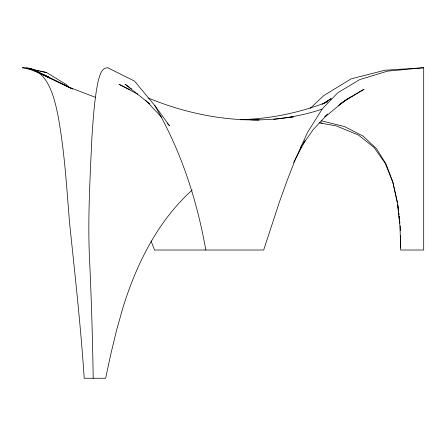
<?xml version="1.0" encoding="UTF-8"?>
<svg xmlns="http://www.w3.org/2000/svg" width="446" height="446" viewBox="0 0 446 446"><rect width="100%" height="100%" fill="white"/><g stroke="black" fill="none" stroke-linecap="round" stroke-linejoin="round"><path stroke-width="0.67" d="M293.641 162.584L304.992 140.758L303.514 143.06M301.663 145.937L300.554 147.665L301.736 145.976M302.522 144.855L313.153 129.663L327.765 114.031L324.755 116.701M192.226 189.99C157.906 220.932 136.677 263.553 123.096 307.132L116.512 330.469L110.77 354.269L105.641 378.253L84.205 378.253C80.771 326.266 74.961 274.496 69.554 222.688C66.593 186.595 64.519 150.308 57.807 114.65C53.933 95.84 46.964 66.638 22.3 67.747L31.772 69.615M310.232 108.328L323.763 95.567L351.063 78.892L384.731 70.273L423.7 67.747L423.7 250.022L400.703 250.022L399.99 226.401L397.514 203.761L393.06 182.91L386.253 164.435L376.519 148.73L363.016 136.052L344.446 126.541L321.103 120.754M325.101 116.813L344.803 100.673L363.986 89.306L344.803 100.673L339.774 104.364M338.146 105.68L350.606 96.949M323.127 103.806L331.194 98.605L322.157 104.297M327.542 101.9C299.89 112.682 270.415 118.954 240.723 119.595M321.995 109.175C265.599 128.164 202.813 120.47 148.563 98.142M273.615 119.428L293.323 116.869L290.575 117.198M423.7 67.747L387.641 71.104L359.654 79.633L337.812 92.746L322.291 108.885L307.595 132.311L295.648 158.603L287.369 179.883L279.469 201.832L263.675 250.022L154.533 250.022L151.06 241.035M240.55 119.718L243.304 119.745M251.572 119.835L259.148 119.918L240.455 119.483M320.735 122.834L322.096 123.051M319.314 122.851L336.251 125.9L358.333 134.976L373.999 147.414L385.065 163.041L392.664 181.611L397.542 202.74M36.505 70.552L39.209 71.087M40.564 71.354L46.652 72.553L66.298 84.601L69.175 87.461M46.652 72.553L26.604 67.954L40.396 73.64M95.444 97.328L67.903 86.819L39.276 72.982L72.837 89.066M42.281 74.415L48.547 77.002L30.88 68.751L41.316 73.947M71.605 88.559L35.117 70.356M129.942 89.629L119.01 84.294L137.753 94.162M46.841 76.701L49.294 77.922M129.385 87.316L125.025 84.127L149.594 103.846L148.641 102.965M130.477 88.107L131.57 88.905M145.77 100.378L161.653 117.382M167.261 123.38L169.597 125.878L154.684 105.379L134.575 81.116L107.703 67.747C101.264 67.747 99.837 75.753 98.31 80.525C94.273 99.341 93.275 118.636 91.876 137.781C90.164 176.767 87.817 215.797 89.334 254.833C91.319 295.949 92.562 337.092 93.192 378.253M154.684 105.379C180.663 149.806 196.903 199.474 205.812 250.022M398.925 214.966L398.629 212.224L398.93 214.95M399.549 220.38L399.845 223.117L399.544 220.391M398.094 207.468L397.787 204.747L398.462 210.891L398.245 208.828M400.162 225.821L400.279 230.671M400.408 235.499L400.725 247.948M399.387 219.042L399.092 216.304L399.393 219.031"/></g></svg>
